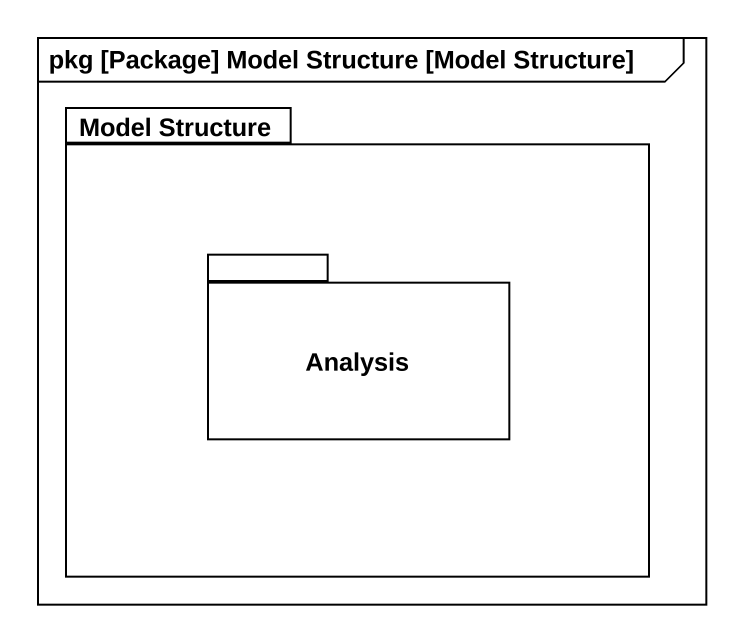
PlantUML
@startuml
mainframe pkg [Package] Model Structure [Model Structure]
package "Model Structure" as Model_Structure {
  package Analysis {
  }
}
@enduml
